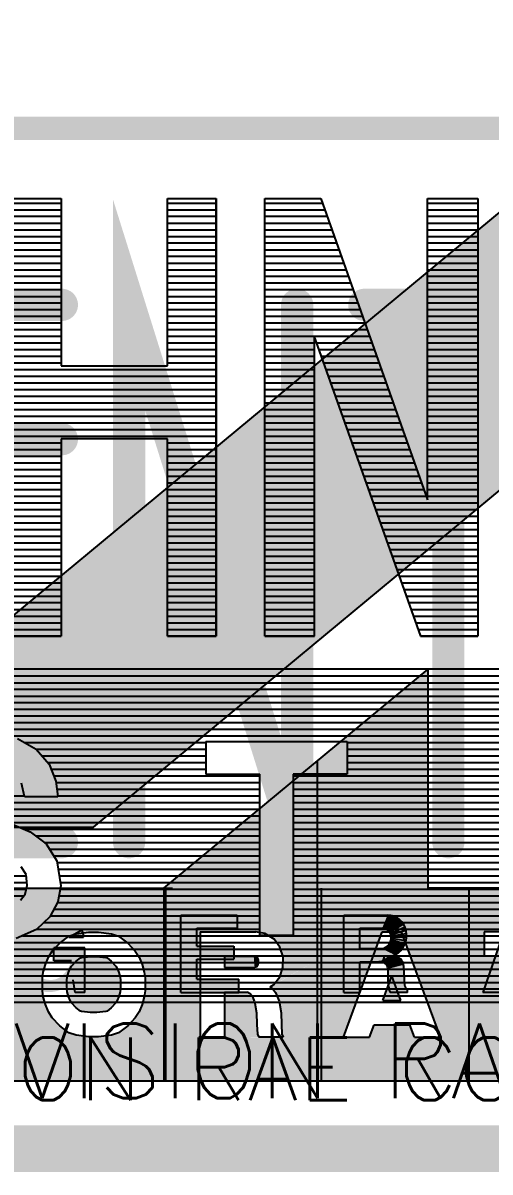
# Model space of a CAD drawing. Header units: inches. Extents: x 2163 to 2605, y 1222 to 1501.
# Drawn here: x 2306.76 to 2317.48, y 1228.25 to 1254.64 of the extents above; entities that cross this region are included whole.
import ezdxf
from ezdxf.enums import TextEntityAlignment as Align

# ---------------------------------------------------------------- set-up
doc = ezdxf.new("R2010")
doc.units = ezdxf.units.IN
doc.header["$MEASUREMENT"] = 0
for name, color, linetype in [('WLogo Century', 7, 'Continuous'), ('WLogo RAE', 7, 'Continuous'), ('WLogoTSI', 7, 'Continuous')]:
    doc.layers.add(name, color=color, linetype=linetype)
doc.styles.add('ROMANS', font='ROMANS')
doc.styles.add('SIMPLEX', font='SIMPLEX')

# ---------------------------------------------------------------- blocks, each defined once
blk = doc.blocks.new('L-C')
at = {"linetype": 'Continuous'}
for p, q in [((0.15412, 1.14669), (0.1653, 1.14669)), ((0.15412, 1.13143), (0.15412, 1.14669)), ((0.1653, 1.12008), (0.1653, 1.14669)), ((0.17441, 1.13364), (0.18071, 1.12268)), ((0.17441, 1.13364), (0.17441, 1.12108)), ((0.12703, 1.12834), (0.13767, 1.12997)), ((0.12703, 1.12008), (0.12703, 1.12834)), ((0.12703, 1.12008), (0.1653, 1.12008)), ((0.12703, 1.0377), (0.12703, 0.98812)), ((0.12703, 0.89804), (0.19328, 0.89804)), ((0.12703, 0.84373), (0.12703, 0.85851)), ((0.13485, 0.8603), (0.14575, 0.8603)), ((0.148, 0.86052), (0.15151, 0.84709)), ((0.14903, 0.86074), (0.15288, 0.84756)), ((0.14944, 0.86088), (0.15417, 0.84834)), ((0.14985, 0.86105), (0.15539, 0.84939)), ((0.15058, 0.86147), (0.15732, 0.85155)), ((0.15073, 0.86157), (0.15898, 0.85421)), ((0.15197, 0.86282), (0.1588, 0.85873)), ((0.1529, 0.8648), (0.15771, 0.86328)), ((0.16579, 0.86222), (0.15898, 0.85421)), ((0.16738, 0.8602), (0.16002, 0.85262)), ((0.16796, 0.85968), (0.16105, 0.85131)), ((0.16865, 0.85917), (0.16233, 0.84996)), ((0.16993, 0.85842), (0.16314, 0.84922)), ((0.17106, 0.85796), (0.16555, 0.84745)), ((0.1724, 0.85762), (0.16868, 0.84585)), ((0.17351, 0.85749), (0.17152, 0.84496)), ((0.17458, 0.85748), (0.1744, 0.8445)), ((0.17564, 0.85757), (0.17738, 0.84447)), ((0.17667, 0.85778), (0.1803, 0.84487)), ((0.17765, 0.85814), (0.18315, 0.8457)), ((0.17862, 0.85866), (0.18594, 0.84714)), ((0.17954, 0.85935), (0.18851, 0.84919)), ((0.18029, 0.86012), (0.19047, 0.85153)), ((0.18099, 0.86109), (0.19207, 0.85449)), ((0.18148, 0.86209), (0.19296, 0.85743)), ((0.18193, 0.8637), (0.19321, 0.85907)), ((0.12703, 0.84373), (0.12971, 0.84373)), ((0.15006, 0.84691), (0.13341, 0.84613)), ((0.19333, 0.75606), (0.12703, 0.77914)), ((0.12703, 0.76525), (0.12703, 0.77914))]:
    blk.add_line(p, q, dxfattribs=at)
for p, q in [((0.12703, 1.0377), (0.19328, 1.0377)), ((0.19328, 1.0377), (0.19328, 0.98966)), ((0.13831, 1.024), (0.15545, 1.024)), ((0.13831, 1.024), (0.13831, 0.98812)), ((0.15545, 1.024), (0.15545, 0.9923)), ((0.16672, 1.024), (0.18201, 1.024)), ((0.16672, 1.024), (0.16672, 0.9923)), ((0.18201, 1.024), (0.18201, 0.98966)), ((0.12703, 0.98812), (0.13831, 0.98812)), ((0.16672, 0.9923), (0.15545, 0.9923)), ((0.19328, 0.98966), (0.18201, 0.98966)), ((0.12703, 0.89804), (0.12703, 0.88434)), ((0.19328, 0.89804), (0.19328, 0.86076)), ((0.12703, 0.88434), (0.15331, 0.88434)), ((0.15331, 0.88434), (0.15331, 0.8682)), ((0.16458, 0.88434), (0.18201, 0.88434)), ((0.16458, 0.88434), (0.16458, 0.86549)), ((0.18201, 0.88434), (0.18201, 0.86529))]:
    blk.add_line(p, q)
at = {"const_width": 0.02764}
for points in [[(0.25583, 1.13976), (0.25583, 1.25757), (0.71658, 1.25757), (0.71658, 1.13976)], [(0.60139, 1.25757), (0.60139, 1.13976)], [(0.71658, 0.93818), (0.25583, 0.93818), (0.71658, 1.08217), (0.25583, 1.08217)], [(0.71658, 0.88059), (0.71658, 0.73661)], [(0.71658, 0.8086), (0.25583, 0.8086)]]:
    blk.add_lwpolyline(points, dxfattribs=at)
at = {"linetype": 'Continuous'}
for points, format in [([(0.15377, 1.17367, 0.01262, 0.01258, 0), (0.15324, 1.17355, 0.01258, 0.01255, 0), (0.15277, 1.17344, 0.01255, 0.01252, 0), (0.15235, 1.17334, 0.01252, 0.0125, 0), (0.15198, 1.17325, 0.0125, 0.01248, 0), (0.15166, 1.17317, 0.01248, 0.01246, 0), (0.15136, 1.17309, 0.01246, 0.01244, 0), (0.1511, 1.17302, 0.01244, 0.01242, 0), (0.15085, 1.17295, 0.01242, 0.01241, 0), (0.15061, 1.17288, 0.01241, 0.01239, 0), (0.15039, 1.17281, 0.01239, 0.01238, 0), (0.15017, 1.17275, 0.01238, 0.01236, 0), (0.14996, 1.17269, 0.01236, 0.01235, 0), (0.14976, 1.17262, 0.01235, 0.01234, 0), (0.14956, 1.17256, 0.01234, 0.01232, 0), (0.14937, 1.17249, 0.01232, 0.01231, 0), (0.14917, 1.17243, 0.01231, 0.0123, 0), (0.14897, 1.17236, 0.0123, 0.01228, 0), (0.14878, 1.17229, 0.01228, 0.01227, 0), (0.14858, 1.17222, 0.01227, 0.01226, 0), (0.14839, 1.17215, 0.01226, 0.01224, 0), (0.14819, 1.17207, 0.01224, 0.01223, 0), (0.14799, 1.172, 0.01223, 0.01221, 0), (0.14779, 1.17192, 0.01221, 0.0122, 0), (0.1476, 1.17185, 0.0122, 0.01219, 0), (0.1474, 1.17177, 0.01219, 0.01217, 0), (0.1472, 1.17169, 0.01217, 0.01216, 0), (0.147, 1.1716, 0.01216, 0.01215, 0), (0.1468, 1.17152, 0.01215, 0.01213, 0), (0.1466, 1.17143, 0.01213, 0.01212, 0), (0.1464, 1.17135, 0.01212, 0.0121, 0), (0.1462, 1.17126, 0.0121, 0.01209, 0), (0.14599, 1.17117, 0.01209, 0.01207, 0), (0.14579, 1.17107, 0.01207, 0.01206, 0), (0.14559, 1.17098, 0.01206, 0.01205, 0), (0.14539, 1.17088, 0.01205, 0.01203, 0), (0.14518, 1.17078, 0.01203, 0.01202, 0), (0.14498, 1.17068, 0.01202, 0.012, 0), (0.14477, 1.17058, 0.012, 0.01199, 0), (0.14457, 1.17048, 0.01199, 0.01197, 0), (0.14436, 1.17037, 0.01197, 0.01196, 0), (0.14416, 1.17027, 0.01196, 0.01194, 0), (0.14395, 1.17016, 0.01194, 0.01193, 0), (0.14374, 1.17004, 0.01193, 0.01191, 0), (0.14354, 1.16993, 0.01191, 0.0119, 0), (0.14333, 1.16981, 0.0119, 0.01188, 0), (0.14312, 1.1697, 0.01188, 0.01186, 0), (0.14292, 1.16957, 0.01186, 0.01185, 0), (0.14271, 1.16945, 0.01185, 0.01183, 0), (0.1425, 1.16932, 0.01183, 0.01182, 0), (0.14229, 1.1692, 0.01182, 0.0118, 0), (0.14209, 1.16906, 0.0118, 0.01179, 0), (0.14188, 1.16893, 0.01179, 0.01177, 0), (0.14167, 1.16879, 0.01177, 0.01175, 0), (0.14147, 1.16865, 0.01175, 0.01174, 0), (0.14126, 1.16851, 0.01174, 0.01172, 0), (0.14106, 1.16836, 0.01172, 0.0117, 0), (0.14085, 1.16821, 0.0117, 0.01169, 0), (0.14065, 1.16806, 0.01169, 0.01167, 0), (0.14045, 1.1679, 0.01167, 0.01166, 0), (0.14024, 1.16774, 0.01166, 0.01164, 0), (0.14004, 1.16758, 0.01164, 0.01162, 0), (0.13984, 1.16741, 0.01162, 0.0116, 0), (0.13964, 1.16724, 0.0116, 0.01159, 0), (0.13944, 1.16706, 0.01159, 0.01157, 0), (0.13925, 1.16688, 0.01157, 0.01155, 0), (0.13905, 1.1667, 0.01155, 0.01154, 0), (0.13886, 1.16651, 0.01154, 0.01152, 0), (0.13866, 1.16632, 0.01152, 0.0115, 0), (0.13847, 1.16612, 0.0115, 0.01148, 0), (0.13828, 1.16592, 0.01148, 0.01146, 0), (0.13809, 1.16571, 0.01146, 0.01145, 0), (0.1379, 1.1655, 0.01145, 0.01143, 0), (0.13772, 1.16529, 0.01143, 0.01141, 0), (0.13753, 1.16507, 0.01141, 0.01139, 0), (0.13735, 1.16484, 0.01139, 0.01137, 0), (0.13717, 1.16461, 0.01137, 0.01135, 0), (0.13699, 1.16438, 0.01135, 0.01133, 0), (0.13682, 1.16414, 0.01133, 0.01131, 0), (0.13665, 1.1639, 0.01131, 0.01129, 0), (0.13647, 1.16364, 0.01129, 0.01127, 0), (0.1363, 1.16339, 0.01127, 0.01125, 0), (0.13614, 1.16313, 0.01125, 0.01123, 0), (0.13597, 1.16286, 0.01123, 0.01121, 0), (0.13581, 1.16259, 0.01121, 0.01119, 0), (0.13565, 1.16231, 0.01119, 0.01117, 0), (0.1355, 1.16203, 0.01117, 0.01115, 0), (0.13534, 1.16174, 0.01115, 0.01113, 0), (0.13519, 1.16144, 0.01113, 0.01111, 0), (0.13504, 1.16114, 0.01111, 0.01109, 0), (0.1349, 1.16083, 0.01109, 0.01106, 0), (0.13475, 1.16051, 0.01106, 0.01104, 0), (0.13461, 1.16019, 0.01104, 0.01102, 0), (0.13448, 1.15986, 0.01102, 0.01099, 0), (0.13435, 1.15953, 0.01099, 0.01097, 0), (0.13422, 1.15919, 0.01097, 0.01095, 0), (0.13409, 1.15884, 0.01095, 0.01092, 0), (0.13397, 1.15849, 0.01092, 0.0109, 0), (0.13385, 1.15813, 0.0109, 0.01087, 0), (0.13373, 1.15776, 0.01087, 0.01085, 0), (0.13362, 1.15738, 0.01085, 0.01082, 0), (0.13351, 1.157, 0.01082, 0.0108, 0), (0.13341, 1.15661, 0.0108, 0.01077, 0), (0.13331, 1.15621, 0.01077, 0.01074, 0), (0.13321, 1.15581, 0.01074, 0.01072, 0), (0.13312, 1.1554, 0.01072, 0.01069, 0), (0.13304, 1.15498, 0.01069, 0.01066, 0), (0.13295, 1.15456, 0.01066, 0.01063, 0), (0.13288, 1.15413, 0.01063, 0.0106, 0), (0.13281, 1.15369, 0.0106, 0.01058, 0), (0.13275, 1.15325, 0.01058, 0.01055, 0), (0.13269, 1.1528, 0.01055, 0.01052, 0), (0.13265, 1.15235, 0.01052, 0.01049, 0), (0.13261, 1.15189, 0.01049, 0.01046, 0), (0.13257, 1.15143, 0.01046, 0.01043, 0), (0.13255, 1.15096, 0.01043, 0.0104, 0), (0.13253, 1.15048, 0.0104, 0.01037, 0), (0.13253, 1.15001, 0.01037, 0.01033, 0), (0.13253, 1.14953, 0.01033, 0.0103, 0), (0.13255, 1.14904, 0.0103, 0.01027, 0), (0.13258, 1.14855, 0.01027, 0.01024, 0), (0.13261, 1.14806, 0.01024, 0.01021, 0), (0.13266, 1.14756, 0.01021, 0.01017, 0), (0.13273, 1.14707, 0.01017, 0.01014, 0), (0.1328, 1.14657, 0.01014, 0.01011, 0), (0.13289, 1.14606, 0.01011, 0.01008, 0), (0.13299, 1.14556, 0.01008, 0.01004, 0), (0.13311, 1.14506, 0.01004, 0.01001, 0), (0.13324, 1.14455, 0.01001, 0.00997, 0), (0.13338, 1.14404, 0.00997, 0.00994, 0), (0.13354, 1.14353, 0.00994, 0.00991, 0), (0.13372, 1.14302, 0.00991, 0.00987, 0), (0.13392, 1.14252, 0.00987, 0.00983, 0), (0.13413, 1.14201, 0.00983, 0.0098, 0), (0.13435, 1.1415, 0.0098, 0.00976, 0), (0.1346, 1.14099, 0.00976, 0.00973, 0), (0.13487, 1.14048, 0.00973, 0.00969, 0), (0.13515, 1.13998, 0.00969, 0.00965, 0), (0.13545, 1.13948, 0.00965, 0.00961, 0), (0.13577, 1.13897, 0.00961, 0.00957, 0), (0.13612, 1.13847, 0.00957, 0.00953, 0), (0.13648, 1.13797, 0.00953, 0.00949, 0), (0.13686, 1.13748, 0.00949, 0.00945, 0), (0.13727, 1.13699, 0.00945, 0.00941, 0), (0.1377, 1.1365, 0.00941, 0.00937, 0), (0.13815, 1.13601, 0.00937, 0.00932, 0), (0.13863, 1.13552, 0.00932, 0.00928, 0), (0.13914, 1.13504, 0.00928, 0.00923, 0), (0.1397, 1.13454, 0.00923, 0.00918, 0), (0.1403, 1.13404, 0.00918, 0.00912, 0), (0.14096, 1.13352, 0.00912, 0.00907, 0), (0.14168, 1.13299, 0.00907, 0.009, 0), (0.14246, 1.13244, 0.009, 0.00894, 0), (0.14333, 1.13187, 0.00894, 0.00886, 0), (0.14431, 1.13126, 0.00886, 0.00878, 0), (0.14546, 1.13062, 0.00878, 0.00868, 0), (0.14683, 1.12991, 0.00868, 0.00856, 0), (0.14846, 1.12914, 0.00856, 0.00842, 0), (0.15041, 1.12828, 0.00842, 0.00826, 0), (0.15272, 1.12734, 0.00826, 0.00808, 0), (0.15543, 1.12629, 0.00808, 0.00808, 0)], "xyseb"), ([(0.14575, 0.8603, 0.04518), (0.14861, 0.86063, 0.23841), (0.15249, 0.86372, 0.123436), (0.15331, 0.8682)], "xyb"), ([(0.15898, 0.85421, 0.318957), (0.1799, 0.8448, 0.369216), (0.19328, 0.86076, 0.369216)], "xyb"), ([(0.16458, 0.86549, 0.398028), (0.17526, 0.85753, 0.408527), (0.18201, 0.86529, 0.408527)], "xyb"), ([(0.15006, 0.84691, 0.166405), (0.15431, 0.84845, 0.10668), (0.15898, 0.85421, 0.10668)], "xyb")]:
    blk.add_lwpolyline(points, format=format, dxfattribs=at)
at = {"linetype": 'Continuous', "const_width": 0.01262}
blk.add_lwpolyline([(0.17726, 1.12801), (0.18095, 1.12983), (0.18351, 1.13192), (0.18548, 1.13414), (0.18696, 1.13649), (0.188, 1.13894), (0.18868, 1.14145), (0.18907, 1.14401), (0.18925, 1.14658), (0.18927, 1.14915), (0.18914, 1.15169), (0.18885, 1.15417), (0.18838, 1.15658), (0.18773, 1.15888), (0.18688, 1.16106), (0.18583, 1.16309), (0.18456, 1.16495), (0.18307, 1.16661), (0.18139, 1.1681), (0.17957, 1.1694), (0.17764, 1.17053), (0.17565, 1.1715), (0.17364, 1.17232), (0.17165, 1.17299), (0.16972, 1.17353), (0.16789, 1.17394), (0.16614, 1.17424), (0.16447, 1.17443), (0.16286, 1.17452), (0.16129, 1.17453), (0.15977, 1.17447), (0.15827, 1.17434), (0.15677, 1.17417), (0.15528, 1.17394), (0.15377, 1.17367)], dxfattribs=at)
at = {"const_width": 0.01382}
for points in [[(0.25583, 1.14667, 1), (0.25583, 1.13285, 1)], [(0.60139, 1.14667, 1), (0.60139, 1.13285, 1)], [(0.71658, 1.14667, 1), (0.71658, 1.13285, 1)], [(0.25583, 1.08908, 1), (0.25583, 1.07526, 1)], [(0.71658, 1.08908, 1), (0.71658, 1.07526, 1)], [(0.25583, 0.9451, 1), (0.25583, 0.93127, 1)], [(0.71658, 0.9451, 1), (0.71658, 0.93127, 1)], [(0.71658, 0.8875, 1), (0.71658, 0.87368, 1)], [(0.25583, 0.81551, 1), (0.25583, 0.80169, 1)]]:
    blk.add_lwpolyline(points, format="xyb", close=True, dxfattribs=at)
at = {"linetype": 'Continuous'}
for centre, radius, start, end in [((0.17317, 1.13917), 0.01813, 273.90889, 294.54576), ((0.13634, 0.83587), 0.02448, 93.4801, 112.33207), ((0.15249, 0.86372), 1.8e-15, 134.90007, 296.56505), ((0.17526, 0.85753), 3.6e-15, 90, 269.60933), ((0.13365, 0.84172), 0.00442, 93.07797, 152.89009), ((0.1799, 0.8448), 4e-16, 90, 260.91991)]:
    blk.add_arc(centre, radius, start, end, dxfattribs=at)
for points in [[(0.1653, 1.14669), (0.1653, 1.12008), (0.15412, 1.14669), (0.15412, 1.13143)], [(0.17441, 1.13364), (0.18071, 1.12268), (0.17441, 1.13364), (0.17441, 1.12108)], [(0.1653, 1.12008), (0.12703, 1.12008), (0.13767, 1.12997), (0.12703, 1.12834)], [(0.15412, 1.13143), (0.1653, 1.12008), (0.15412, 1.13143), (0.13767, 1.12997)], [(0.18071, 1.12268), (0.17441, 1.12108), (0.17763, 1.1216), (0.17441, 1.12108)], [(0.19328, 1.0377), (0.18201, 1.024), (0.12703, 1.0377), (0.13831, 1.024)], [(0.13831, 1.024), (0.13831, 0.98812), (0.12703, 1.0377), (0.12703, 0.98812)], [(0.19328, 1.0377), (0.19328, 0.98966), (0.18201, 1.024), (0.18201, 0.98966)], [(0.16672, 1.024), (0.16672, 0.9923), (0.15545, 1.024), (0.15545, 0.9923)], [(0.12703, 0.89804), (0.12703, 0.88434), (0.19328, 0.89804), (0.18201, 0.88434)], [(0.19328, 0.89804), (0.19328, 0.86076), (0.18201, 0.88434), (0.18201, 0.86529)], [(0.16458, 0.88434), (0.16458, 0.86549), (0.15331, 0.88434), (0.15331, 0.8682)], [(0.15331, 0.8682), (0.1529, 0.8648), (0.15331, 0.8682), (0.1553, 0.86404)], [(0.15331, 0.8682), (0.15898, 0.85421), (0.16458, 0.86549), (0.15898, 0.85421)], [(0.13485, 0.8603), (0.13341, 0.84613), (0.12703, 0.85851), (0.12971, 0.84373)], [(0.12971, 0.84373), (0.12703, 0.84373), (0.12971, 0.84373), (0.12703, 0.85851)], [(0.14719, 0.8604), (0.15006, 0.84691), (0.13485, 0.8603), (0.13341, 0.84613)], [(0.148, 0.86052), (0.14719, 0.8604), (0.15151, 0.84709), (0.15006, 0.84691)], [(0.14903, 0.86074), (0.148, 0.86052), (0.15288, 0.84756), (0.15151, 0.84709)], [(0.14944, 0.86088), (0.14903, 0.86074), (0.15417, 0.84834), (0.15288, 0.84756)], [(0.14985, 0.86105), (0.14944, 0.86088), (0.15539, 0.84939), (0.15417, 0.84834)], [(0.15058, 0.86147), (0.14985, 0.86105), (0.15732, 0.85155), (0.15539, 0.84939)], [(0.15073, 0.86157), (0.15058, 0.86147), (0.15898, 0.85421), (0.15732, 0.85155)], [(0.15197, 0.86282), (0.15073, 0.86157), (0.15614, 0.86121), (0.15898, 0.85421)], [(0.1529, 0.8648), (0.15197, 0.86282), (0.1553, 0.86404), (0.1588, 0.85873)], [(0.16579, 0.86222), (0.16458, 0.86549), (0.15898, 0.85421), (0.16458, 0.86549)], [(0.16738, 0.8602), (0.16579, 0.86222), (0.16002, 0.85262), (0.15898, 0.85421)], [(0.16796, 0.85968), (0.16738, 0.8602), (0.16105, 0.85131), (0.16002, 0.85262)], [(0.16865, 0.85917), (0.16796, 0.85968), (0.16233, 0.84996), (0.16105, 0.85131)], [(0.16993, 0.85842), (0.16865, 0.85917), (0.16314, 0.84922), (0.16233, 0.84996)], [(0.17106, 0.85796), (0.16993, 0.85842), (0.16555, 0.84745), (0.16314, 0.84922)], [(0.1724, 0.85762), (0.17106, 0.85796), (0.16868, 0.84585), (0.16555, 0.84745)], [(0.17351, 0.85749), (0.1724, 0.85762), (0.17152, 0.84496), (0.16868, 0.84585)], [(0.17458, 0.85748), (0.17351, 0.85749), (0.1744, 0.8445), (0.17152, 0.84496)], [(0.17564, 0.85757), (0.17458, 0.85748), (0.17738, 0.84447), (0.1744, 0.8445)], [(0.17667, 0.85778), (0.17564, 0.85757), (0.1803, 0.84487), (0.17738, 0.84447)], [(0.17765, 0.85814), (0.17667, 0.85778), (0.18315, 0.8457), (0.1803, 0.84487)], [(0.17862, 0.85866), (0.17765, 0.85814), (0.18594, 0.84714), (0.18315, 0.8457)], [(0.17954, 0.85935), (0.17862, 0.85866), (0.18851, 0.84919), (0.18594, 0.84714)], [(0.18029, 0.86012), (0.17954, 0.85935), (0.19047, 0.85153), (0.18851, 0.84919)], [(0.18099, 0.86109), (0.18029, 0.86012), (0.19207, 0.85449), (0.19047, 0.85153)], [(0.19207, 0.85449), (0.18099, 0.86109), (0.19296, 0.85743), (0.18148, 0.86209)], [(0.19321, 0.85907), (0.19296, 0.85743), (0.19207, 0.85449), (0.18099, 0.86109)], [(0.19328, 0.86076), (0.19321, 0.85907), (0.18193, 0.8637), (0.18148, 0.86209)], [(0.18193, 0.8637), (0.18148, 0.86209), (0.19321, 0.85907), (0.19296, 0.85743)], [(0.18201, 0.86529), (0.18193, 0.8637), (0.19328, 0.86076), (0.19321, 0.85907)], [(0.12703, 0.77914), (0.19333, 0.75606), (0.12703, 0.76525), (0.17739, 0.74821)]]:
    blk.add_solid(points, dxfattribs=at)
at = {"style": 'SIMPLEX', "width": 1.0625}
blk.add_text('DIVISION RAE CORPORATION', height=0.0535859, rotation=270, dxfattribs=at).set_placement((0.03473, 1.38113))
blk = doc.blocks.new('L-RAE')
for p, q in [((0.05945, 1.70599), (0.05945, 0.30936)), ((0.22484, 1.69875), (0.22484, 1.04699)), ((0.27715, 1.38648), (0.27715, 1.11466)), ((0.39031, 1.26541), (0.82035, 0.74717)), ((0.27715, 1.11466), (0.5821, 0.74717)), ((0.22484, 1.05423), (0.05945, 1.05423)), ((0.22484, 1.05394), (0.05945, 1.05394)), ((0.22484, 1.05288), (0.05945, 1.05288)), ((0.22484, 1.05423), (0.41262, 0.82795)), ((0.18731, 1.02329), (0.0969, 1.02329)), ((0.0969, 1.02329), (0.0969, 1.00237)), ((0.18731, 1.02329), (0.18731, 0.97546)), ((0.13565, 1.00237), (0.0969, 1.00237)), ((0.13565, 1.00237), (0.13565, 0.98284)), ((0.15656, 1.00237), (0.15656, 0.97653)), ((0.1664, 1.00237), (0.15656, 1.00237)), ((0.1664, 1.00237), (0.1664, 0.9773)), ((0.12774, 0.97652), (0.11768, 0.97484)), ((0.12774, 0.97652), (0.13109, 0.97774)), ((0.13109, 0.97774), (0.13398, 0.98048)), ((0.13398, 0.98048), (0.13565, 0.98284)), ((0.15695, 0.97544), (0.15656, 0.97653)), ((0.15732, 0.97478), (0.15695, 0.97544)), ((0.09939, 0.97408), (0.09695, 0.97301)), ((0.09695, 0.95206), (0.09695, 0.97301)), ((0.10777, 0.97454), (0.09939, 0.97408)), ((0.11768, 0.97484), (0.10777, 0.97454)), ((0.13535, 0.95877), (0.12774, 0.95557)), ((0.13855, 0.96121), (0.13535, 0.95877)), ((0.13855, 0.96121), (0.13996, 0.96311)), ((0.09939, 0.95313), (0.09695, 0.95206)), ((0.10777, 0.95358), (0.09939, 0.95313)), ((0.11768, 0.95389), (0.10777, 0.95358)), ((0.12774, 0.95557), (0.11768, 0.95389)), ((0.33386, 0.92285), (0.05945, 0.92285)), ((0.22484, 0.91953), (0.05945, 0.91953)), ((0.09691, 0.90045), (0.18736, 0.86717)), ((0.09691, 0.90045), (0.09691, 0.87816)), ((0.09691, 0.87816), (0.10762, 0.87422)), ((0.10762, 0.87422), (0.10762, 0.84349)), ((0.18736, 0.86717), (0.18736, 0.85054)), ((0.12852, 0.86653), (0.12852, 0.85118)), ((0.12852, 0.86653), (0.14939, 0.85886)), ((0.12852, 0.85118), (0.14939, 0.85886)), ((0.09691, 0.81726), (0.18736, 0.85054)), ((0.09691, 0.83955), (0.10762, 0.84349)), ((0.09691, 0.83955), (0.09691, 0.81726)), ((0.22484, 0.30936), (0.22484, 0.82795)), ((0.22484, 0.82795), (0.41262, 0.82795)), ((0.22484, 0.79311), (0.05945, 0.79311)), ((0.1873, 0.7799), (0.1664, 0.7799)), ((0.1664, 0.74803), (0.1664, 0.7799)), ((0.1873, 0.69526), (0.1873, 0.7799))]:
    blk.add_line(p, q)
for points in [[(0.1776, 1.08523), (0.17065, 1.07884), (0.16554, 1.07555), (0.15914, 1.073), (0.15256, 1.07117), (0.14744, 1.07044), (0.14211, 1.07044), (0.13677, 1.07044), (0.13165, 1.07117), (0.12507, 1.073), (0.11868, 1.07555), (0.11356, 1.07884), (0.10662, 1.08523), (0.10059, 1.09308), (0.09857, 1.09929), (0.09711, 1.11025), (0.09711, 1.11439), (0.09711, 1.11852), (0.09857, 1.12948), (0.10059, 1.13569), (0.10662, 1.14354), (0.11356, 1.14993), (0.11868, 1.15322), (0.12507, 1.15578), (0.13165, 1.1576), (0.13677, 1.15833), (0.14211, 1.15834), (0.14744, 1.15833), (0.15256, 1.1576), (0.15914, 1.15578), (0.16554, 1.15322), (0.17065, 1.14993), (0.1776, 1.14354), (0.18363, 1.13569), (0.18564, 1.12948), (0.1871, 1.11852), (0.1871, 1.11439), (0.1871, 1.11025), (0.18564, 1.09929), (0.18363, 1.09308)], [(0.16211, 1.0994), (0.15782, 1.09546), (0.15591, 1.09423), (0.15244, 1.09284), (0.14827, 1.09168), (0.14595, 1.09135), (0.14211, 1.09135), (0.13826, 1.09135), (0.13595, 1.09168), (0.13177, 1.09284), (0.1283, 1.09423), (0.12639, 1.09546), (0.12211, 1.0994), (0.11937, 1.10296), (0.11906, 1.10393), (0.11803, 1.11164), (0.11803, 1.11713), (0.11906, 1.12484), (0.11937, 1.12581), (0.12211, 1.12937), (0.12639, 1.13331), (0.1283, 1.13454), (0.13177, 1.13593), (0.13595, 1.13709), (0.13826, 1.13742), (0.14211, 1.13742), (0.14595, 1.13742), (0.14827, 1.13709), (0.15244, 1.13593), (0.15591, 1.13454), (0.15782, 1.13331), (0.16211, 1.12937), (0.16484, 1.12581), (0.16516, 1.12484), (0.16618, 1.11713), (0.16618, 1.11164), (0.16516, 1.10393), (0.16484, 1.10296)]]:
    blk.add_lwpolyline(points, close=True)
for points in [[(0.13996, 0.96311), (0.14175, 0.96045), (0.14861, 0.95496), (0.15669, 0.95236), (0.16583, 0.95206), (0.17421, 0.9548), (0.18092, 0.95968), (0.18594, 0.96777), (0.18731, 0.97546)], [(0.1573, 0.9748), (0.15732, 0.97478), (0.15868, 0.97369), (0.1603, 0.97317), (0.16283, 0.97309), (0.16457, 0.97365), (0.16531, 0.9742), (0.16606, 0.97539), (0.1664, 0.9773)]]:
    blk.add_lwpolyline(points)
for points in [[(0.27715, 1.38648), (0.27715, 1.11466), (0.39031, 1.26541), (0.27715, 1.11466)], [(0.0969, 1.02329), (0.09695, 0.95206), (0.05945, 1.30983), (0.05945, 0.91953)], [(0.39031, 1.26541), (0.27715, 1.11466), (0.82035, 0.74717), (0.5821, 0.74717)], [(0.18594, 1.2267), (0.18092, 1.21861), (0.22484, 1.19849), (0.22484, 1.04699)], [(0.22484, 1.17113), (0.22484, 1.19782), (0.05945, 1.17102), (0.05945, 1.19357)], [(0.22484, 1.18684), (0.22484, 1.16413), (0.05945, 1.1831), (0.05945, 1.16448)], [(0.11364, 1.14993), (0.11876, 1.15322), (0.05945, 1.17483), (0.08512, 1.17483)], [(0.10669, 1.14354), (0.11364, 1.14993), (0.05945, 1.17483), (0.11364, 1.14993)], [(0.10066, 1.13569), (0.10669, 1.14354), (0.05945, 1.16735), (0.05945, 1.17483)], [(0.12515, 1.15578), (0.13173, 1.1576), (0.08512, 1.17483), (0.11788, 1.17483)], [(0.11876, 1.15322), (0.12515, 1.15578), (0.08512, 1.17483), (0.12515, 1.15578)], [(0.13173, 1.1576), (0.13685, 1.15833), (0.11788, 1.17483), (0.14961, 1.17483)], [(0.15256, 1.1576), (0.14744, 1.15833), (0.16641, 1.17483), (0.13469, 1.17483)], [(0.13677, 1.15833), (0.14211, 1.15834), (0.13469, 1.17483), (0.14744, 1.15833)], [(0.14752, 1.15833), (0.14219, 1.15834), (0.14961, 1.17483), (0.13685, 1.15833)], [(0.15914, 1.15578), (0.15256, 1.1576), (0.19917, 1.17483), (0.16641, 1.17483)], [(0.16554, 1.15322), (0.15914, 1.15578), (0.19917, 1.17483), (0.15914, 1.15578)], [(0.17065, 1.14993), (0.16554, 1.15322), (0.22484, 1.17483), (0.19917, 1.17483)], [(0.1776, 1.14354), (0.17065, 1.14993), (0.22484, 1.17483), (0.17065, 1.14993)], [(0.18363, 1.13569), (0.1776, 1.14354), (0.22484, 1.16735), (0.22484, 1.17483)], [(0.09865, 1.12948), (0.10066, 1.13569), (0.05945, 1.16735), (0.10066, 1.13569)], [(0.09719, 1.11852), (0.09865, 1.12948), (0.05945, 1.13665), (0.05945, 1.16735)], [(0.18564, 1.12948), (0.18363, 1.13569), (0.22484, 1.16735), (0.18363, 1.13569)], [(0.1871, 1.11852), (0.18564, 1.12948), (0.22484, 1.13665), (0.22484, 1.16735)], [(0.09719, 1.11025), (0.09719, 1.11852), (0.05945, 1.10996), (0.05945, 1.13665)], [(0.1283, 1.13454), (0.12211, 1.12937), (0.14827, 1.09168), (0.14595, 1.09135)], [(0.15782, 1.13331), (0.16211, 1.12937), (0.12211, 1.0994), (0.12639, 1.09546)], [(0.15591, 1.13454), (0.15782, 1.13331), (0.12639, 1.09546), (0.1283, 1.09423)], [(0.1283, 1.13454), (0.13595, 1.13709), (0.13826, 1.09135), (0.14595, 1.09135)], [(0.15244, 1.13593), (0.15591, 1.13454), (0.1283, 1.09423), (0.13177, 1.09284)], [(0.14595, 1.13742), (0.15244, 1.13593), (0.13177, 1.09284), (0.13595, 1.09168)], [(0.13595, 1.13709), (0.13826, 1.13742), (0.14595, 1.09135), (0.13826, 1.13742)], [(0.13826, 1.13742), (0.14595, 1.13742), (0.13595, 1.09168), (0.13826, 1.09135)], [(0.1871, 1.11025), (0.1871, 1.11852), (0.22484, 1.10996), (0.22484, 1.13665)], [(0.11906, 1.12484), (0.11803, 1.11713), (0.15591, 1.09423), (0.15244, 1.09284)], [(0.11803, 1.11164), (0.11906, 1.10393), (0.16516, 1.12484), (0.16618, 1.11713)], [(0.11937, 1.12581), (0.11906, 1.12484), (0.15591, 1.09423), (0.11906, 1.12484)], [(0.16484, 1.12581), (0.16516, 1.12484), (0.11906, 1.10393), (0.11937, 1.10296)], [(0.12211, 1.12937), (0.11937, 1.12581), (0.15244, 1.09284), (0.14827, 1.09168)], [(0.16211, 1.12937), (0.16484, 1.12581), (0.11937, 1.10296), (0.12211, 1.0994)], [(0.09719, 1.11852), (0.09719, 1.11025), (0.05945, 1.11881), (0.05945, 1.09212)], [(0.16618, 1.11713), (0.16618, 1.11164), (0.11803, 1.11713), (0.11803, 1.11164)], [(0.1871, 1.11852), (0.1871, 1.11025), (0.22484, 1.11881), (0.22484, 1.09212)], [(0.09719, 1.11025), (0.09865, 1.09929), (0.05945, 1.09212), (0.05945, 1.06143)], [(0.15782, 1.09546), (0.15591, 1.09423), (0.11803, 1.11164), (0.15591, 1.09423)], [(0.16211, 1.0994), (0.15782, 1.09546), (0.11803, 1.11164), (0.15782, 1.09546)], [(0.16516, 1.10393), (0.16211, 1.0994), (0.11803, 1.11164), (0.16211, 1.0994)], [(0.16618, 1.11164), (0.16516, 1.10393), (0.11803, 1.11164), (0.16516, 1.10393)], [(0.1871, 1.11025), (0.18564, 1.09929), (0.22484, 1.09212), (0.22484, 1.06143)], [(0.09865, 1.09929), (0.10066, 1.09308), (0.05945, 1.06143), (0.10066, 1.09308)], [(0.18564, 1.09929), (0.18363, 1.09308), (0.22484, 1.06143), (0.18363, 1.09308)], [(0.10066, 1.09308), (0.10669, 1.08523), (0.05945, 1.06143), (0.05945, 1.05394)], [(0.10669, 1.08523), (0.11364, 1.07884), (0.05945, 1.05394), (0.11364, 1.07884)], [(0.1776, 1.08523), (0.17065, 1.07884), (0.22484, 1.05394), (0.17065, 1.07884)], [(0.18363, 1.09308), (0.1776, 1.08523), (0.22484, 1.06143), (0.22484, 1.05394)], [(0.11364, 1.07884), (0.11876, 1.07555), (0.05945, 1.05394), (0.08512, 1.05394)], [(0.11876, 1.07555), (0.12515, 1.073), (0.08512, 1.05394), (0.12515, 1.073)], [(0.16554, 1.07555), (0.15914, 1.073), (0.19917, 1.05394), (0.15914, 1.073)], [(0.17065, 1.07884), (0.16554, 1.07555), (0.22484, 1.05394), (0.19917, 1.05394)], [(0.12515, 1.073), (0.13173, 1.07117), (0.08512, 1.05394), (0.11788, 1.05394)], [(0.13173, 1.07117), (0.13685, 1.07044), (0.11788, 1.05394), (0.14961, 1.05394)], [(0.15256, 1.07117), (0.14744, 1.07044), (0.16641, 1.05394), (0.13469, 1.05394)], [(0.13677, 1.07044), (0.14211, 1.07044), (0.13469, 1.05394), (0.14744, 1.07044)], [(0.14752, 1.07044), (0.14219, 1.07044), (0.14961, 1.05394), (0.13685, 1.07044)], [(0.15914, 1.073), (0.15256, 1.07117), (0.19917, 1.05394), (0.16641, 1.05394)], [(0.0969, 1.02329), (0.18731, 1.02329), (0.05945, 1.05288), (0.22484, 1.05275)], [(0.18731, 1.02329), (0.18731, 0.97546), (0.22484, 1.05275), (0.22484, 0.98151)], [(0.22484, 1.05423), (0.41262, 0.82795), (0.22484, 0.91953), (0.41262, 0.82795)], [(0.13109, 0.97774), (0.12774, 0.97652), (0.0969, 1.00237), (0.12774, 0.97652)], [(0.13398, 0.98048), (0.13109, 0.97774), (0.0969, 1.00237), (0.13109, 0.97774)], [(0.13565, 0.98284), (0.13398, 0.98048), (0.13565, 1.00237), (0.0969, 1.00237)], [(0.09939, 0.97408), (0.09695, 0.97301), (0.0969, 1.00237), (0.09695, 0.97301)], [(0.11768, 0.97484), (0.09939, 0.97408), (0.0969, 1.00237), (0.09939, 0.97408)], [(0.12774, 0.97652), (0.11768, 0.97484), (0.0969, 1.00237), (0.11768, 0.97484)], [(0.15656, 1.00237), (0.1664, 1.00237), (0.15656, 0.97653), (0.1664, 0.9773)], [(0.1664, 0.9773), (0.16606, 0.97539), (0.15656, 0.97653), (0.16606, 0.97539)], [(0.16283, 0.97309), (0.15656, 0.97653), (0.1573, 0.9748), (0.15656, 0.97653)], [(0.16283, 0.97309), (0.16457, 0.97365), (0.15656, 0.97653), (0.16457, 0.97365)], [(0.16457, 0.97365), (0.16531, 0.9742), (0.15656, 0.97653), (0.16531, 0.9742)], [(0.16606, 0.97539), (0.16531, 0.9742), (0.15656, 0.97653), (0.16531, 0.9742)], [(0.18731, 0.97546), (0.18594, 0.96777), (0.22484, 0.98151), (0.22484, 0.91953)], [(0.15732, 0.97478), (0.15868, 0.97369), (0.16283, 0.97309), (0.15868, 0.97369)], [(0.1603, 0.97317), (0.15868, 0.97369), (0.16283, 0.97309), (0.15868, 0.97369)], [(0.18092, 0.95968), (0.18594, 0.96777), (0.19775, 0.91953), (0.22484, 0.91953)], [(0.13535, 0.95877), (0.12774, 0.95557), (0.13326, 0.91953), (0.12774, 0.95557)], [(0.13855, 0.96121), (0.13535, 0.95877), (0.16498, 0.91953), (0.13326, 0.91953)], [(0.13855, 0.96121), (0.13996, 0.96311), (0.16498, 0.91953), (0.13996, 0.96311)], [(0.14175, 0.96045), (0.14861, 0.95496), (0.16498, 0.91953), (0.14861, 0.95496)], [(0.18092, 0.95968), (0.17421, 0.9548), (0.19775, 0.91953), (0.17421, 0.9548)], [(0.18092, 0.95968), (0.17421, 0.9548), (0.19775, 0.91953), (0.18092, 0.95968)], [(0.13326, 0.91953), (0.05945, 0.91953), (0.09695, 0.95206), (0.05945, 0.91953)], [(0.09695, 0.95206), (0.13326, 0.91953), (0.09939, 0.95313), (0.13326, 0.91953)], [(0.09939, 0.95313), (0.11768, 0.95389), (0.13326, 0.91953), (0.11768, 0.95389)], [(0.11768, 0.95389), (0.12774, 0.95557), (0.13326, 0.91953), (0.12774, 0.95557)], [(0.15669, 0.95236), (0.14861, 0.95496), (0.16498, 0.91953), (0.14861, 0.95496)], [(0.15669, 0.95236), (0.16583, 0.95206), (0.16498, 0.91953), (0.16583, 0.95206)], [(0.16498, 0.91953), (0.15669, 0.95236), (0.15669, 0.95236), (0.16583, 0.95206)], [(0.15669, 0.95236), (0.16583, 0.95206), (0.16498, 0.91953), (0.15669, 0.95236)], [(0.16583, 0.95206), (0.19775, 0.91953), (0.16498, 0.91953), (0.19775, 0.91953)], [(0.17421, 0.9548), (0.16583, 0.95206), (0.19775, 0.91953), (0.16583, 0.95206)], [(0.09691, 0.90045), (0.09691, 0.81726), (0.05945, 0.92285), (0.05945, 0.79311)], [(0.18736, 0.86717), (0.09691, 0.90045), (0.33386, 0.92285), (0.05945, 0.91953)], [(0.18736, 0.86717), (0.22484, 0.82795), (0.33386, 0.92285), (0.41262, 0.82795)], [(0.09691, 0.87816), (0.10762, 0.87422), (0.09691, 0.83955), (0.10762, 0.84349)], [(0.18736, 0.86717), (0.18736, 0.85054), (0.22484, 0.82795), (0.22484, 0.79311)], [(0.12852, 0.86653), (0.12852, 0.85118), (0.14939, 0.85886), (0.12852, 0.85118)], [(0.18736, 0.85054), (0.09691, 0.81726), (0.22484, 0.79311), (0.05945, 0.79311)], [(0.09695, 0.74803), (0.09695, 0.72713), (0.05945, 0.79311), (0.05945, 0.67057)], [(0.1664, 0.74803), (0.09695, 0.74803), (0.1664, 0.7799), (0.05945, 0.79311)], [(0.1873, 0.7799), (0.1664, 0.7799), (0.22484, 0.79311), (0.05945, 0.79311)], [(0.1873, 0.7799), (0.1873, 0.69526), (0.22484, 0.79311), (0.22484, 0.67057)]]:
    blk.add_solid(points)
blk = doc.blocks.new('*X3')
at = {"color": 0}
for p, q in [((0.9062, 7.65), (2.8438, 7.65)), ((0.9062, 7.6437), (2.8438, 7.6437)), ((0.9062, 7.6375), (2.8438, 7.6375)), ((0.9062, 7.6312), (2.8438, 7.6312)), ((0.9062, 7.625), (2.8438, 7.625)), ((0.9062, 7.6188), (2.8438, 7.6188)), ((0.9062, 7.6125), (2.8438, 7.6125)), ((0.9062, 7.6063), (2.8438, 7.6063)), ((0.9062, 7.6), (2.8438, 7.6)), ((1.6017, 7.5938), (2.7045, 7.5938)), ((1.6245, 7.5875), (1.7948, 7.5875)), ((1.6357, 7.5812), (1.7948, 7.5812)), ((1.9272, 7.5875), (2.0727, 7.5875)), ((1.9272, 7.5812), (2.0727, 7.5812)), ((1.641, 7.575), (1.7948, 7.575)), ((1.6463, 7.5687), (1.7948, 7.5687)), ((1.9272, 7.575), (2.0727, 7.575)), ((1.9272, 7.5687), (2.0727, 7.5687)), ((1.6496, 7.5625), (1.7948, 7.5625)), ((1.9272, 7.5625), (2.0727, 7.5625)), ((1.6521, 7.5563), (1.8454, 7.5563)), ((1.6543, 7.55), (1.8454, 7.55)), ((1.8767, 7.5563), (2.0727, 7.5563)), ((1.8767, 7.55), (2.0727, 7.55)), ((1.5615, 7.5375), (1.6246, 7.5375)), ((1.6551, 7.5438), (1.8454, 7.5438)), ((1.6559, 7.5375), (1.8454, 7.5375)), ((1.8767, 7.5438), (2.0727, 7.5438)), ((1.8767, 7.5375), (2.0727, 7.5375)), ((1.5646, 7.5312), (1.8454, 7.5312)), ((1.8767, 7.5312), (2.0727, 7.5312)), ((1.5734, 7.525), (1.8454, 7.525)), ((1.5907, 7.5187), (1.8454, 7.5187)), ((1.8767, 7.525), (2.0727, 7.525)), ((1.8767, 7.5187), (2.0727, 7.5187)), ((1.6086, 7.5125), (1.8454, 7.5125)), ((1.6241, 7.5062), (1.8454, 7.5062)), ((1.8767, 7.5125), (2.0727, 7.5125)), ((1.8767, 7.5062), (2.0727, 7.5062)), ((1.635, 7.5), (1.8454, 7.5)), ((1.6433, 7.4938), (1.8454, 7.4938)), ((1.8767, 7.5), (2.0727, 7.5)), ((1.8767, 7.4938), (2.0727, 7.4938)), ((1.6481, 7.4875), (1.8454, 7.4875)), ((1.8767, 7.4875), (2.0727, 7.4875)), ((1.652, 7.4813), (1.8454, 7.4813)), ((1.6552, 7.475), (1.8454, 7.475)), ((1.8767, 7.4813), (2.0727, 7.4813)), ((1.8767, 7.475), (2.0727, 7.475)), ((1.3341, 7.4625), (1.6263, 7.4625)), ((1.6562, 7.4688), (1.8454, 7.4688)), ((1.6572, 7.4625), (1.8454, 7.4625)), ((1.8767, 7.4688), (2.0727, 7.4688)), ((1.8767, 7.4625), (2.0727, 7.4625)), ((1.5564, 7.4562), (1.627, 7.4562)), ((1.6583, 7.4562), (1.8454, 7.4562)), ((1.8767, 7.4562), (2.0727, 7.4562)), ((1.5592, 7.45), (1.6266, 7.45)), ((1.5639, 7.4437), (1.6243, 7.4437)), ((1.6571, 7.4437), (1.8454, 7.4437)), ((1.6583, 7.45), (1.8454, 7.45)), ((1.8767, 7.45), (2.0727, 7.45)), ((1.8767, 7.4437), (2.0727, 7.4437)), ((1.6524, 7.4313), (1.8454, 7.4313)), ((1.6557, 7.4375), (1.8454, 7.4375)), ((1.8767, 7.4375), (2.0727, 7.4375)), ((1.8767, 7.4313), (2.0727, 7.4313)), ((1.643, 7.4188), (1.8454, 7.4188)), ((1.6491, 7.425), (1.8454, 7.425)), ((1.8767, 7.425), (2.0727, 7.425)), ((1.8767, 7.4188), (2.0727, 7.4188)), ((1.6362, 7.4125), (1.8454, 7.4125)), ((1.8767, 7.4125), (2.0727, 7.4125)), ((0.9062, 7.4), (2.8438, 7.4)), ((1.6228, 7.4062), (2.0727, 7.4063)), ((0.9062, 7.3937), (2.8438, 7.3937)), ((0.9062, 7.3875), (2.8438, 7.3875)), ((0.9062, 7.3812), (2.8438, 7.3812)), ((0.9062, 7.375), (2.8438, 7.375)), ((0.9062, 7.3688), (2.8438, 7.3688)), ((0.9062, 7.3625), (2.8438, 7.3625)), ((0.9062, 7.3563), (2.8438, 7.3563)), ((0.9062, 7.35), (2.8438, 7.35))]:
    blk.add_line(p, q, dxfattribs=at)
blk = doc.blocks.new('*X8')
at = {"color": 0}
for p, q in [((1.8501, 8.0938), (1.9043, 8.0938)), ((1.8501, 8.0875), (1.9065, 8.0875)), ((2.0026, 8.0938), (2.0497, 8.0938)), ((2.0026, 8.0875), (2.0497, 8.0875)), ((1.8501, 8.0813), (1.9087, 8.0813)), ((2.0026, 8.0813), (2.0497, 8.0813)), ((1.8501, 8.075), (1.9109, 8.075)), ((1.8501, 8.0687), (1.9131, 8.0687)), ((2.0026, 8.075), (2.0497, 8.075)), ((2.0026, 8.0687), (2.0497, 8.0687)), ((1.8501, 8.0625), (1.9153, 8.0625)), ((1.8501, 8.0563), (1.9175, 8.0563)), ((2.0026, 8.0625), (2.0497, 8.0625)), ((2.0026, 8.0563), (2.0497, 8.0563)), ((1.8501, 8.05), (1.9197, 8.05)), ((1.8501, 8.0438), (1.9219, 8.0438)), ((2.0026, 8.05), (2.0497, 8.05)), ((2.0026, 8.0438), (2.0497, 8.0438)), ((1.8501, 8.0375), (1.9241, 8.0375)), ((2.0026, 8.0375), (2.0497, 8.0375)), ((1.8501, 8.0312), (1.9263, 8.0312)), ((1.8501, 8.025), (1.9285, 8.025)), ((2.0026, 8.0312), (2.0497, 8.0312)), ((2.0026, 8.025), (2.0497, 8.025)), ((1.8501, 8.0188), (1.9307, 8.0188)), ((1.8501, 8.0125), (1.9329, 8.0125)), ((2.0026, 8.0188), (2.0497, 8.0188)), ((2.0026, 8.0125), (2.0497, 8.0125)), ((1.8501, 8.0062), (1.9351, 8.0062)), ((1.8501, 8), (1.9373, 8)), ((2.0026, 8.0062), (2.0497, 8.0062)), ((2.0026, 8), (2.0497, 8)), ((1.8501, 7.9938), (1.9396, 7.9938)), ((2.0026, 7.9938), (2.0497, 7.9938)), ((1.8501, 7.9875), (1.9418, 7.9875)), ((1.8501, 7.9813), (1.944, 7.9813)), ((2.0026, 7.9875), (2.0497, 7.9875)), ((2.0026, 7.9813), (2.0497, 7.9813)), ((1.8501, 7.975), (1.9462, 7.975)), ((1.8501, 7.9688), (1.8965, 7.9688)), ((1.8966, 7.9688), (1.9484, 7.9688)), ((2.0026, 7.975), (2.0497, 7.975)), ((2.0026, 7.9688), (2.0497, 7.9688)), ((1.8501, 7.9625), (1.8965, 7.9625)), ((1.8988, 7.9625), (1.9506, 7.9625)), ((2.0026, 7.9625), (2.0497, 7.9625)), ((1.8501, 7.9562), (1.8965, 7.9562)), ((1.8501, 7.95), (1.8965, 7.95)), ((1.901, 7.9562), (1.9528, 7.9562)), ((1.9032, 7.95), (1.955, 7.95)), ((2.0026, 7.9562), (2.0497, 7.9562)), ((2.0026, 7.95), (2.0497, 7.95)), ((1.8501, 7.9437), (1.8965, 7.9437)), ((1.8501, 7.9375), (1.8965, 7.9375)), ((1.9055, 7.9437), (1.9572, 7.9437)), ((1.9077, 7.9375), (1.9594, 7.9375)), ((2.0026, 7.9437), (2.0497, 7.9437)), ((2.0026, 7.9375), (2.0497, 7.9375)), ((1.8501, 7.9313), (1.8965, 7.9313)), ((1.8501, 7.925), (1.8965, 7.925)), ((1.9099, 7.9313), (1.9616, 7.9313)), ((1.9121, 7.925), (1.9638, 7.925)), ((2.0026, 7.9313), (2.0497, 7.9313)), ((2.0026, 7.925), (2.0497, 7.925)), ((1.8501, 7.9188), (1.8965, 7.9188)), ((1.9143, 7.9188), (1.966, 7.9188)), ((2.0026, 7.9188), (2.0497, 7.9188)), ((1.8501, 7.9125), (1.8965, 7.9125)), ((1.8501, 7.9062), (1.8965, 7.9062)), ((1.9165, 7.9125), (1.9682, 7.9125)), ((1.9187, 7.9062), (1.9704, 7.9062)), ((2.0026, 7.9125), (2.0497, 7.9125)), ((2.0026, 7.9062), (2.0497, 7.9062)), ((1.8501, 7.9), (1.8965, 7.9)), ((1.8501, 7.8937), (1.8965, 7.8937)), ((1.9209, 7.9), (1.9726, 7.9)), ((1.9232, 7.8937), (1.9748, 7.8937)), ((2.0026, 7.9), (2.0497, 7.9)), ((2.0026, 7.8937), (2.0497, 7.8937)), ((1.8501, 7.8875), (1.8965, 7.8875)), ((1.9254, 7.8875), (1.977, 7.8875)), ((2.0026, 7.8875), (2.0497, 7.8875)), ((1.8501, 7.8812), (1.8965, 7.8812)), ((1.8501, 7.875), (1.8965, 7.875)), ((1.9276, 7.8812), (1.9793, 7.8812)), ((1.9298, 7.875), (1.9815, 7.875)), ((2.0026, 7.8812), (2.0497, 7.8812)), ((2.0026, 7.875), (2.0497, 7.875)), ((1.8501, 7.8688), (1.8965, 7.8688)), ((1.8501, 7.8625), (1.8965, 7.8625)), ((1.932, 7.8688), (1.9837, 7.8688)), ((1.9342, 7.8625), (1.9859, 7.8625)), ((2.0026, 7.8688), (2.0497, 7.8688)), ((2.0026, 7.8625), (2.0497, 7.8625)), ((1.8501, 7.8563), (1.8965, 7.8563)), ((1.8501, 7.85), (1.8965, 7.85)), ((1.9364, 7.8563), (1.9881, 7.8563)), ((1.9386, 7.85), (1.9903, 7.85)), ((2.0026, 7.8563), (2.0497, 7.8563)), ((2.0026, 7.85), (2.0497, 7.85)), ((1.8501, 7.8438), (1.8965, 7.8438)), ((1.9408, 7.8438), (1.9925, 7.8438)), ((2.0026, 7.8438), (2.0497, 7.8438)), ((1.8501, 7.8375), (1.8965, 7.8375)), ((1.8501, 7.8312), (1.8965, 7.8312)), ((1.9431, 7.8375), (1.9947, 7.8375)), ((1.9453, 7.8312), (1.9969, 7.8312)), ((2.0026, 7.8375), (2.0497, 7.8375)), ((2.0026, 7.8312), (2.0497, 7.8312)), ((1.8501, 7.825), (1.8965, 7.825)), ((1.8501, 7.8187), (1.8965, 7.8187)), ((1.9475, 7.825), (1.9991, 7.825)), ((1.9497, 7.8187), (2.0013, 7.8187)), ((2.0026, 7.825), (2.0497, 7.825)), ((2.0026, 7.8187), (2.0497, 7.8187)), ((1.8501, 7.8125), (1.8965, 7.8125)), ((1.8501, 7.8063), (1.8965, 7.8063)), ((1.9519, 7.8125), (2.0497, 7.8125)), ((1.9541, 7.8063), (2.0497, 7.8063)), ((1.8501, 7.8), (1.8965, 7.8)), ((1.9563, 7.8), (2.0497, 7.8)), ((1.8501, 7.7938), (1.8965, 7.7938)), ((1.8501, 7.7875), (1.8965, 7.7875)), ((1.9585, 7.7938), (2.0497, 7.7938)), ((1.9608, 7.7875), (2.0497, 7.7875)), ((1.8501, 7.7812), (1.8965, 7.7812)), ((1.8501, 7.775), (1.8965, 7.775)), ((1.963, 7.7812), (2.0497, 7.7812)), ((1.9652, 7.775), (2.0497, 7.775)), ((1.8501, 7.7687), (1.8965, 7.7687)), ((1.9674, 7.7687), (2.0497, 7.7687)), ((1.8501, 7.7625), (1.8965, 7.7625)), ((1.8501, 7.7562), (1.8965, 7.7562)), ((1.9696, 7.7625), (2.0497, 7.7625)), ((1.9718, 7.7562), (2.0497, 7.7562)), ((1.8501, 7.75), (1.8965, 7.75)), ((1.8501, 7.7438), (1.8965, 7.7438)), ((1.974, 7.75), (2.0497, 7.75)), ((1.9762, 7.7438), (2.0497, 7.7438)), ((1.8501, 7.7375), (1.8965, 7.7375)), ((1.8501, 7.7313), (1.8965, 7.7313)), ((1.9785, 7.7375), (2.0497, 7.7375)), ((1.9807, 7.7313), (2.0497, 7.7313)), ((1.8501, 7.725), (1.8965, 7.725)), ((1.9829, 7.725), (2.0497, 7.725)), ((1.8501, 7.7188), (1.8965, 7.7188)), ((1.8501, 7.7125), (1.8965, 7.7125)), ((1.9851, 7.7188), (2.0497, 7.7188)), ((1.9873, 7.7125), (2.0497, 7.7125)), ((1.8501, 7.7062), (1.8965, 7.7062)), ((1.8501, 7.7), (1.8965, 7.7)), ((1.9895, 7.7062), (2.0497, 7.7062)), ((1.9917, 7.7), (2.0497, 7.7)), ((1.8501, 7.6937), (1.8965, 7.6937)), ((1.8501, 7.6875), (1.8965, 7.6875)), ((1.9939, 7.6937), (2.0497, 7.6937)), ((1.9961, 7.6875), (2.0497, 7.6875))]:
    blk.add_line(p, q, dxfattribs=at)
blk = doc.blocks.new('*X7')
at = {"color": 0}
for p, q in [((1.6103, 8.0938), (1.6591, 8.0938)), ((1.6103, 8.0875), (1.6591, 8.0875)), ((1.7589, 8.0938), (1.8045, 8.0938)), ((1.7589, 8.0875), (1.8045, 8.0875)), ((1.6103, 8.0813), (1.6591, 8.0813)), ((1.7589, 8.0813), (1.8045, 8.0813)), ((1.6103, 8.075), (1.6591, 8.075)), ((1.6103, 8.0687), (1.6591, 8.0687)), ((1.7589, 8.075), (1.8045, 8.075)), ((1.7589, 8.0687), (1.8045, 8.0687)), ((1.6103, 8.0625), (1.6591, 8.0625)), ((1.6103, 8.0563), (1.6591, 8.0563)), ((1.7589, 8.0625), (1.8045, 8.0625)), ((1.7589, 8.0563), (1.8045, 8.0563)), ((1.6103, 8.05), (1.6591, 8.05)), ((1.6103, 8.0438), (1.6591, 8.0438)), ((1.7589, 8.05), (1.8045, 8.05)), ((1.7589, 8.0438), (1.8045, 8.0438)), ((1.6103, 8.0375), (1.6591, 8.0375)), ((1.7589, 8.0375), (1.8045, 8.0375)), ((1.6103, 8.0312), (1.6591, 8.0312)), ((1.6103, 8.025), (1.6591, 8.025)), ((1.7589, 8.0312), (1.8045, 8.0312)), ((1.7589, 8.025), (1.8045, 8.025)), ((1.6103, 8.0188), (1.6591, 8.0188)), ((1.6103, 8.0125), (1.6591, 8.0125)), ((1.7589, 8.0188), (1.8045, 8.0188)), ((1.7589, 8.0125), (1.8045, 8.0125)), ((1.6103, 8.0062), (1.6591, 8.0062)), ((1.6103, 8), (1.6591, 8)), ((1.7589, 8.0062), (1.8045, 8.0062)), ((1.7589, 8), (1.8045, 8)), ((1.6103, 7.9938), (1.6591, 7.9938)), ((1.7589, 7.9938), (1.8045, 7.9938)), ((1.6103, 7.9875), (1.6591, 7.9875)), ((1.6103, 7.9813), (1.6591, 7.9813)), ((1.7589, 7.9875), (1.8045, 7.9875)), ((1.7589, 7.9813), (1.8045, 7.9813)), ((1.6103, 7.975), (1.6591, 7.975)), ((1.6103, 7.9688), (1.6591, 7.9688)), ((1.7589, 7.975), (1.8045, 7.975)), ((1.7589, 7.9688), (1.8045, 7.9688)), ((1.6103, 7.9625), (1.6591, 7.9625)), ((1.7589, 7.9625), (1.8045, 7.9625)), ((1.6103, 7.9562), (1.6591, 7.9562)), ((1.6103, 7.95), (1.6591, 7.95)), ((1.7589, 7.9562), (1.8045, 7.9562)), ((1.7589, 7.95), (1.8045, 7.95)), ((1.6103, 7.9437), (1.6591, 7.9437)), ((1.6103, 7.9375), (1.8045, 7.9375)), ((1.7589, 7.9437), (1.8045, 7.9437)), ((1.6103, 7.9313), (1.8045, 7.9313)), ((1.6103, 7.925), (1.8045, 7.925)), ((1.6103, 7.9188), (1.8045, 7.9188)), ((1.6103, 7.9125), (1.8045, 7.9125)), ((1.6103, 7.9062), (1.8045, 7.9062)), ((1.6103, 7.9), (1.8045, 7.9)), ((1.6103, 7.8937), (1.8045, 7.8937)), ((1.6103, 7.8875), (1.8045, 7.8875)), ((1.6103, 7.8812), (1.8045, 7.8812)), ((1.6103, 7.875), (1.8045, 7.875)), ((1.6103, 7.8688), (1.6591, 7.8688)), ((1.6103, 7.8625), (1.6591, 7.8625)), ((1.7589, 7.8688), (1.8045, 7.8688)), ((1.7589, 7.8625), (1.8045, 7.8625)), ((1.6103, 7.8563), (1.6591, 7.8563)), ((1.6103, 7.85), (1.6591, 7.85)), ((1.7589, 7.8563), (1.8045, 7.8563)), ((1.7589, 7.85), (1.8045, 7.85)), ((1.6103, 7.8438), (1.6591, 7.8438)), ((1.7589, 7.8438), (1.8045, 7.8438)), ((1.6103, 7.8375), (1.6591, 7.8375)), ((1.6103, 7.8312), (1.6591, 7.8312)), ((1.7589, 7.8375), (1.8045, 7.8375)), ((1.7589, 7.8312), (1.8045, 7.8312)), ((1.6103, 7.825), (1.6591, 7.825)), ((1.6103, 7.8187), (1.6591, 7.8187)), ((1.7589, 7.825), (1.8045, 7.825)), ((1.7589, 7.8187), (1.8045, 7.8187)), ((1.6103, 7.8125), (1.6591, 7.8125)), ((1.6103, 7.8063), (1.6591, 7.8063)), ((1.7589, 7.8125), (1.8045, 7.8125)), ((1.7589, 7.8063), (1.8045, 7.8063)), ((1.6103, 7.8), (1.6591, 7.8)), ((1.7589, 7.8), (1.8045, 7.8)), ((1.6103, 7.7938), (1.6591, 7.7938)), ((1.6103, 7.7875), (1.6591, 7.7875)), ((1.7589, 7.7938), (1.8045, 7.7938)), ((1.7589, 7.7875), (1.8045, 7.7875)), ((1.6103, 7.7812), (1.6591, 7.7812)), ((1.6103, 7.775), (1.6591, 7.775)), ((1.7589, 7.7812), (1.8045, 7.7812)), ((1.7589, 7.775), (1.8045, 7.775)), ((1.6103, 7.7687), (1.6591, 7.7687)), ((1.7589, 7.7687), (1.8045, 7.7687)), ((1.6103, 7.7625), (1.6591, 7.7625)), ((1.6103, 7.7562), (1.6591, 7.7562)), ((1.7589, 7.7625), (1.8045, 7.7625)), ((1.7589, 7.7562), (1.8045, 7.7562)), ((1.6103, 7.75), (1.6591, 7.75)), ((1.6103, 7.7438), (1.6591, 7.7438)), ((1.7589, 7.75), (1.8045, 7.75)), ((1.7589, 7.7438), (1.8045, 7.7438)), ((1.6103, 7.7375), (1.6591, 7.7375)), ((1.6103, 7.7313), (1.6591, 7.7313)), ((1.7589, 7.7375), (1.8045, 7.7375)), ((1.7589, 7.7313), (1.8045, 7.7313)), ((1.6103, 7.725), (1.6591, 7.725)), ((1.7589, 7.725), (1.8045, 7.725)), ((1.6103, 7.7188), (1.6591, 7.7188)), ((1.6103, 7.7125), (1.6591, 7.7125)), ((1.7589, 7.7188), (1.8045, 7.7188)), ((1.7589, 7.7125), (1.8045, 7.7125)), ((1.6103, 7.7062), (1.6591, 7.7062)), ((1.6103, 7.7), (1.6591, 7.7)), ((1.7589, 7.7062), (1.8045, 7.7062)), ((1.7589, 7.7), (1.8045, 7.7)), ((1.6103, 7.6937), (1.6591, 7.6937)), ((1.6103, 7.6875), (1.6591, 7.6875)), ((1.7589, 7.6937), (1.8045, 7.6937)), ((1.7589, 7.6875), (1.8045, 7.6875))]:
    blk.add_line(p, q, dxfattribs=at)
blk = doc.blocks.new('L-T')
for p, q in [((0.1769, 1.2444), (0.1684, 1.2634)), ((0.2759, 1.2678), (0.2684, 1.2502)), ((0.3559, 1.2622), (0.346, 1.2447)), ((0.4519, 1.2212), (0.4519, 1.27)), ((0.8628, 1.27), (0.8628, 1.2212)), ((0.2043, 1.2592), (0.2101, 1.2548)), ((0.2101, 1.2548), (0.2181, 1.253)), ((0.2181, 1.253), (0.2284, 1.2541)), ((0.2284, 1.2541), (0.2356, 1.2587)), ((0.3017, 1.2556), (0.3141, 1.2584)), ((0.3017, 1.2552), (0.3017, 1.2556)), ((0.3017, 1.2552), (0.3017, 1.2243)), ((0.1886, 1.2318), (0.1769, 1.2444)), ((0.2684, 1.2502), (0.2571, 1.2352)), ((0.346, 1.2447), (0.3318, 1.2325)), ((0.2029, 1.2242), (0.1886, 1.2318)), ((0.2571, 1.2352), (0.2412, 1.2254)), ((0.3318, 1.2325), (0.3161, 1.2262)), ((0.2178, 1.2215), (0.2029, 1.2242)), ((0.2412, 1.2254), (0.2178, 1.2215)), ((0.3161, 1.2262), (0.3017, 1.2243)), ((0.6373, 1.2212), (0.4519, 1.2212)), ((0.6373, 1.1214), (0.6373, 1.2212)), ((0.8628, 1.2212), (0.7057, 1.2212)), ((0.7057, 1.2212), (0.7057, 1.1214)), ((0.4519, 1.1214), (0.6373, 1.1214)), ((0.4519, 1.0758), (0.4519, 1.1214)), ((0.7057, 1.1214), (0.8628, 1.1214)), ((0.8628, 1.1214), (0.8628, 1.0758)), ((0.3227, 1.0856), (0.3227, 1.0349)), ((0.3533, 1.0856), (0.3227, 1.0856)), ((0.3533, 1.0856), (0.3533, 0.9531)), ((0.8628, 1.0758), (0.4519, 1.0758)), ((0.4519, 1.0758), (0.8628, 1.0758)), ((0.1711, 1.0349), (0.3227, 1.0349)), ((0.1711, 1.0036), (0.1711, 1.0349)), ((0.4519, 1.0302), (0.8361, 1.0302)), ((0.4519, 0.9839), (0.4519, 1.0302)), ((0.8361, 1.0302), (0.8628, 1.0302)), ((0.8628, 1.0302), (0.8628, 0.9776)), ((0.3227, 1.0036), (0.1711, 1.0036)), ((0.3227, 0.9531), (0.3227, 1.0036)), ((0.7339, 0.9839), (0.4519, 0.9839)), ((0.4519, 0.884), (0.7339, 0.9839)), ((0.8628, 0.9776), (0.5799, 0.8778)), ((0.3533, 0.9531), (0.3227, 0.9531)), ((0.4519, 0.8306), (0.4519, 0.884)), ((0.5799, 0.8778), (0.8628, 0.8778)), ((0.8628, 0.8778), (0.8628, 0.8306)), ((0.8628, 0.8306), (0.4519, 0.8306))]:
    blk.add_line(p, q)
blk.add_lwpolyline([(0.1085, 1.9741), (0.1085, 0.0366), (0.421, 0.0366), (0.421, 1.9741), (0.1085, 1.9741)])
at = {"rotation": 270}
for name in ['*X3', '*X7', '*X8']:
    blk.add_blockref(name, (-7.2353, 2.8803), dxfattribs=at)
at = {"style": 'ROMANS', "width": 0.898728}
blk.add_text('DIVISION RAE CORPORATION', height=0.07, rotation=270, dxfattribs=at).set_placement((0.0187, 1.3544), (0.0187, 0.0453), align=Align.FIT)

msp = doc.modelspace()

# ---------------------------------------------------------------- linework, layer by layer
at = {"color": 0, "linetype": 'Continuous', "lineweight": 20}
for points, const_width in [([(2170.8869, 1228.7897), (2599.3769, 1228.7897), (2599.3769, 1496.596), (2170.8869, 1496.596), (2170.8869, 1228.7897)], 1.0712), ([(2599.3769, 1252.2228), (2278.0094, 1252.2228), (2278.0094, 1228.7897)], 0.5356)]:
    msp.add_lwpolyline(points, dxfattribs=dict(at, const_width=const_width))

# ---------------------------------------------------------------- block references
at = {"layer": 'WLogo Century', "color": 0, "linetype": 'Continuous', "lineweight": 20, "xscale": 26.78062499999987, "yscale": 26.78062499999987, "zscale": 26.78062499999987, "rotation": 90}
msp.add_blockref('L-C', (2338.1776, 1228.9773), dxfattribs=at)
at = {"layer": 'WLogo RAE', "color": 0, "linetype": 'Continuous', "lineweight": 20, "xscale": 26.78062499999987, "yscale": 26.78062499999987, "zscale": 26.78062499999987, "rotation": 90}
msp.add_blockref('L-RAE', (2338.2295, 1228.7548), dxfattribs=at)
at = {"layer": 'WLogoTSI', "color": 0, "linetype": 'Continuous', "lineweight": 20, "xscale": 24.4737914456432, "yscale": 24.4737914456432, "zscale": 24.4737914456432, "rotation": 90}
msp.add_blockref('L-T', (2337.5258, 1229.4959), dxfattribs=at)

doc.saveas('drawing.dxf')
